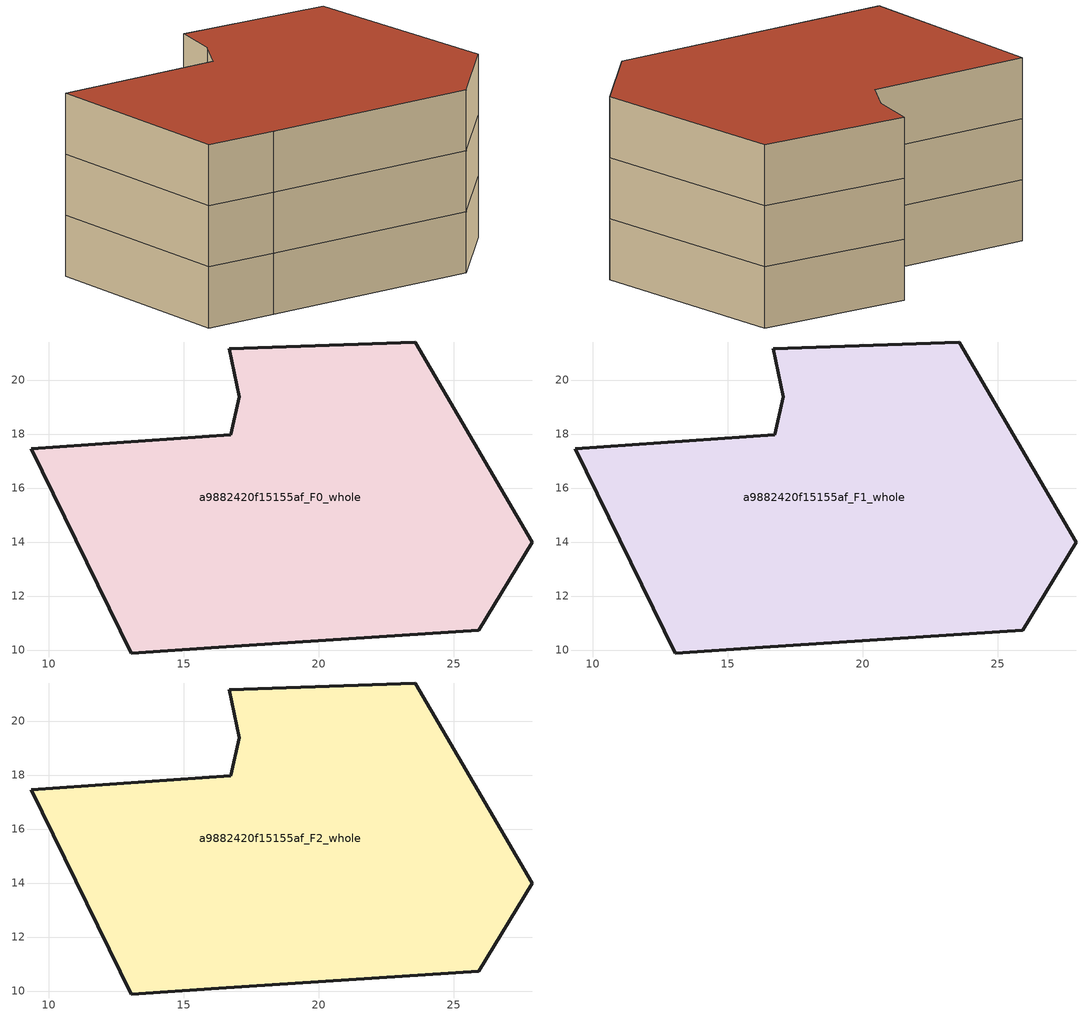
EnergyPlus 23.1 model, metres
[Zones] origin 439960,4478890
a9882420f15155af_F0_whole
 floor ground (EU_floor_Construction): 23.58,21.41 27.91,13.99 25.92,10.73 16.31,10.1 13.07,9.89 9.36,17.45 16.75,17.97 17.07,19.37 16.69,21.15 z0
 wall outside (EU_wall_Construction): 13.07,9.89 16.31,10.1 25.92,10.73 27.91,13.99 23.58,21.41 16.69,21.15 17.07,19.37 16.75,17.97 9.36,17.45 13.07,9.89 z0:3
a9882420f15155af_F1_whole
 floor to a9882420f15155af_F0_whole (EU_floor_Construction): 23.58,21.41 27.91,13.99 25.92,10.73 16.31,10.1 13.07,9.89 9.36,17.45 16.75,17.97 17.07,19.37 16.69,21.15 z3
 wall outside (EU_wall_Construction): 13.07,9.89 16.31,10.1 25.92,10.73 27.91,13.99 23.58,21.41 16.69,21.15 17.07,19.37 16.75,17.97 9.36,17.45 13.07,9.89 z3:6
a9882420f15155af_F2_whole
 floor to a9882420f15155af_F1_whole (EU_floor_Construction): 23.58,21.41 27.91,13.99 25.92,10.73 16.31,10.1 13.07,9.89 9.36,17.45 16.75,17.97 17.07,19.37 16.69,21.15 z6
 wall outside (EU_wall_Construction): 13.07,9.89 16.31,10.1 25.92,10.73 27.91,13.99 23.58,21.41 16.69,21.15 17.07,19.37 16.75,17.97 9.36,17.45 13.07,9.89 z6:9
 roof outside (EU_roof_Construction): 25.92,10.73 27.91,13.99 23.58,21.41 16.69,21.15 17.07,19.37 16.75,17.97 9.36,17.45 13.07,9.89 16.31,10.1 z9
[Building]
EU S2 Campaign: North Axis=0; Terrain=City; Solar Distribution=FullExterior
[Site:Location]
Madrid: Latitude=40.5; Longitude=-3.5; Time Zone=1; Elevation=609
[SizingPeriod:WeatherFileDays]
AnnualSizingPeriod: Begin Month=1; Begin Day of Month=1; End Month=12; End Day of Month=31; Day of Week for Start Day=Monday; Use Weather File Daylight Saving Period=No; Use Weather File Rain and Snow Indicators=No
[MATERIAL]
EU_InternalMass_Material: Roughness=MediumRough; Thickness=0.1; Conductivity=1; Density=1800; Specific Heat=900; Thermal Absorptance=0.9; Solar Absorptance=0.7; Visible Absorptance=0.7
[MATERIAL:NOMASS] Roughness=MediumRough; Thermal Absorptance=0.9; Solar Absorptance=0.7; Visible Absorptance=0.7
Name | Thermal Resistance
EU_wall_NoMass | 0.459673
EU_roof_NoMass | 0.495815
EU_floor_NoMass | 0.788942
[CONSTRUCTION]
EU_wall_Construction: EU_wall_NoMass
EU_roof_Construction: EU_roof_NoMass
EU_floor_Construction: EU_floor_NoMass
EU_InternalMass_Construction: EU_InternalMass_Material
[ZONE] Type=1; Multiplier=1; Ceiling Height=autocalculate; Volume=433.703; Floor Area=autocalculate; Part of Total Floor Area=Yes
a9882420f15155af_F0_whole; a9882420f15155af_F1_whole; a9882420f15155af_F2_whole
[INTERNALMASS] Construction=EU_InternalMass_Construction; Surface Area=144.567
Name | Zone or ZoneList
a9882420f15155af_F0_whole_EU_InternalMass | a9882420f15155af_F0_whole
a9882420f15155af_F1_whole_EU_InternalMass | a9882420f15155af_F1_whole
a9882420f15155af_F2_whole_EU_InternalMass | a9882420f15155af_F2_whole
[OTHEREQUIPMENT] Fuel Type=Electricity; Design Level Calculation Method=Watts/Area; Power per Zone Floor Area=1; Fraction Latent=0; Fraction Radiant=0; Fraction Lost=0; Carbon Dioxide Generation Rate=0; EndUse Subcategory=EU_Step8_InternalGains
Name | Zone or ZoneList or Space or SpaceList | Schedule
EU_Step8_InternalGain_a9882420f15155af_F0_whole_f000 | a9882420f15155af_F0_whole | EU_Step8_GainSchedule_a9882420f15155af_F0_whole_f000
EU_Step8_InternalGain_a9882420f15155af_F1_whole_f000 | a9882420f15155af_F1_whole | EU_Step8_GainSchedule_a9882420f15155af_F1_whole_f000
EU_Step8_InternalGain_a9882420f15155af_F2_whole_f000 | a9882420f15155af_F2_whole | EU_Step8_GainSchedule_a9882420f15155af_F2_whole_f000
[ZONEVENTILATION:DESIGNFLOWRATE] Schedule=EU_AlwaysOn; Design Flow Rate Calculation Method=AirChanges/Hour; Air Changes per Hour=0.719161; Ventilation Type=Natural; Fan Pressure Rise=0; Fan Total Efficiency=1; Constant Term Coefficient=1; Temperature Term Coefficient=0; Velocity Term Coefficient=0; Velocity Squared Term Coefficient=0; Minimum Indoor Temperature=-100; Maximum Indoor Temperature=100; Delta Temperature=-100; Minimum Outdoor Temperature=-100; Maximum Outdoor Temperature=100; Maximum Wind Speed=40
Name | Zone or ZoneList or Space or SpaceList
EU_ConstantAir_a9882420f15155af_F0_whole | a9882420f15155af_F0_whole
EU_ConstantAir_a9882420f15155af_F1_whole | a9882420f15155af_F1_whole
EU_ConstantAir_a9882420f15155af_F2_whole | a9882420f15155af_F2_whole
[HVACTEMPLATE:THERMOSTAT] Constant Heating Setpoint=20; Constant Cooling Setpoint=50
EU_HeatOnly_a9882420f15155af_F0_whole; EU_HeatOnly_a9882420f15155af_F1_whole; EU_HeatOnly_a9882420f15155af_F2_whole
[HVACTEMPLATE:ZONE:IDEALLOADSAIRSYSTEM] System Availability Schedule=EU_AlwaysOn; Maximum Heating Supply Air Temperature=50; Minimum Cooling Supply Air Temperature=13; Maximum Heating Supply Air Humidity Ratio=0.0156; Minimum Cooling Supply Air Humidity Ratio=0.0077; Heating Limit=NoLimit; Cooling Limit=NoLimit; Heating Availability Schedule=EU_AlwaysOn; Cooling Availability Schedule=EU_CoolingOff; Dehumidification Control Type=ConstantSensibleHeatRatio; Cooling Sensible Heat Ratio=0.7; Dehumidification Setpoint=60; Humidification Control Type=None; Humidification Setpoint=30; Outdoor Air Method=None; Outdoor Air Flow Rate per Person=0.00944; Outdoor Air Flow Rate per Zone Floor Area=0; Outdoor Air Flow Rate per Zone=0; Demand Controlled Ventilation Type=None; Outdoor Air Economizer Type=NoEconomizer; Heat Recovery Type=None; Sensible Heat Recovery Effectiveness=0.7; Latent Heat Recovery Effectiveness=0.65
Name | Template Thermostat
a9882420f15155af_F0_whole | EU_HeatOnly_a9882420f15155af_F0_whole
a9882420f15155af_F1_whole | EU_HeatOnly_a9882420f15155af_F1_whole
a9882420f15155af_F2_whole | EU_HeatOnly_a9882420f15155af_F2_whole
[SIZING:ZONE] Zone Cooling Design Supply Air Temperature Input Method=SupplyAirTemperature; Zone Cooling Design Supply Air Temperature=13; Zone Heating Design Supply Air Temperature Input Method=SupplyAirTemperature; Zone Heating Design Supply Air Temperature=50; Zone Cooling Design Supply Air Humidity Ratio=0.008; Zone Heating Design Supply Air Humidity Ratio=0.008; Cooling Design Air Flow Method=DesignDay; Cooling Design Air Flow Rate=0; Cooling Minimum Air Flow per Zone Floor Area=0.000762; Cooling Minimum Air Flow=0; Cooling Minimum Air Flow Fraction=0.2; Heating Design Air Flow Method=DesignDay; Heating Design Air Flow Rate=0; Heating Maximum Air Flow per Zone Floor Area=0.002032; Heating Maximum Air Flow=0.141576; Heating Maximum Air Flow Fraction=0.3; Account for Dedicated Outdoor Air System=No; Dedicated Outdoor Air System Control Strategy=NeutralSupplyAir; Dedicated Outdoor Air Low Setpoint Temperature for Design=autosize; Dedicated Outdoor Air High Setpoint Temperature for Design=autosize; Zone Load Sizing Method=Sensible Load Only No Latent Load; Zone Latent Cooling Design Supply Air Humidity Ratio Input Method=HumidityRatioDifference; Zone Cooling Design Supply Air Humidity Ratio Difference=0.005; Zone Latent Heating Design Supply Air Humidity Ratio Input Method=HumidityRatioDifference; Zone Humidification Design Supply Air Humidity Ratio Difference=0.005
a9882420f15155af_F0_whole; a9882420f15155af_F1_whole; a9882420f15155af_F2_whole
[SCHEDULE:CONSTANT]
Name | Hourly Value
EU_AlwaysOn | 1
EU_CoolingOff | 0
[SCHEDULE:FILE] Column Number=1; Rows to Skip at Top=0; Number of Hours of Data=8760; Column Separator=Comma; Interpolate to Timestep=No; Minutes per Item=60; Adjust Schedule for Daylight Savings=Yes
Name | File
EU_Step8_GainSchedule_a9882420f15155af_F0_whole_f000 | C:\Users\o_iseri\Desktop\OpenUBEM\openubem\outputs\eu_evidence\EU-11\ES-MAD-BERRUGUETE\idfs\a9882420f15155af\a9882420f15155af_F0_whole_f000_gain.csv
EU_Step8_GainSchedule_a9882420f15155af_F1_whole_f000 | C:\Users\o_iseri\Desktop\OpenUBEM\openubem\outputs\eu_evidence\EU-11\ES-MAD-BERRUGUETE\idfs\a9882420f15155af\a9882420f15155af_F1_whole_f000_gain.csv
EU_Step8_GainSchedule_a9882420f15155af_F2_whole_f000 | C:\Users\o_iseri\Desktop\OpenUBEM\openubem\outputs\eu_evidence\EU-11\ES-MAD-BERRUGUETE\idfs\a9882420f15155af\a9882420f15155af_F2_whole_f000_gain.csv
